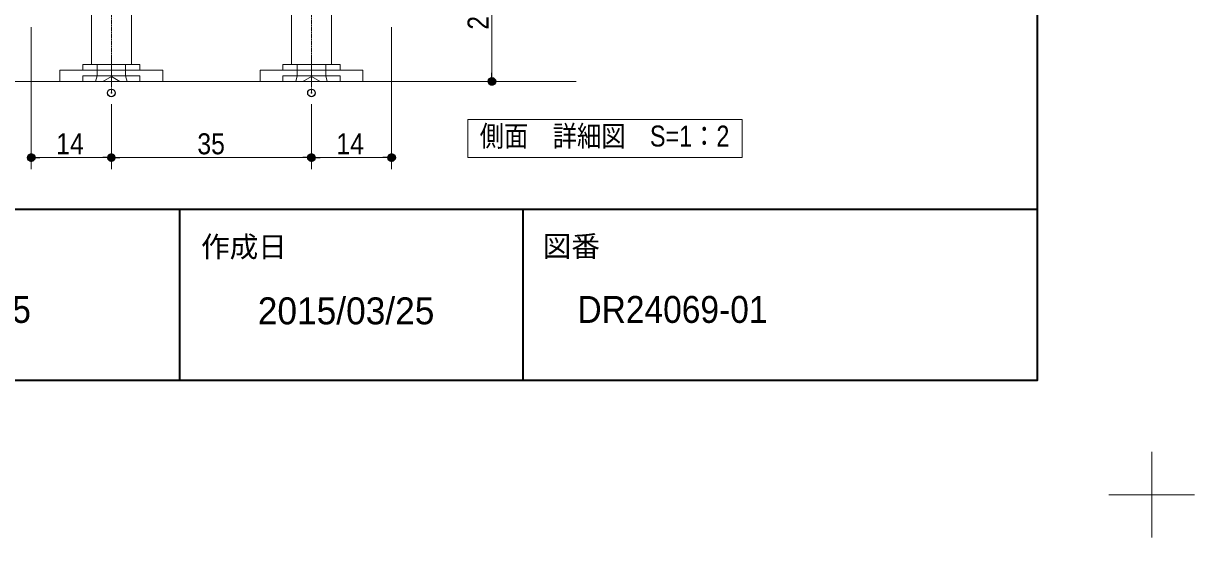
# Model space of a CAD drawing. Units: millimetres, scale not verified. Extents: x -4547 to 4547, y -2284 to 2284.
# Drawn here: x 330 to 1866, y -2284 to -1609 of the extents above; entities that cross this region are included whole.
import ezdxf
from ezdxf.enums import TextEntityAlignment as Align

# ---------------------------------------------------------------- set-up
doc = ezdxf.new("R2010")
doc.units = ezdxf.units.MM
doc.header["$LTSCALE"] = 20
doc.header["$PDMODE"] = 32
doc.header["$PDSIZE"] = 10
doc.linetypes.add('USER4', pattern=[9.172222, 5.997222, -1.058333, 1.058333, -1.058333])
for name, color, linetype, lineweight in [('0-0_1図面枠', 7, 'Continuous', 20), ('0-1_3一般', 7, 'Continuous', 15), ('0-2_2寸法-1', 7, 'Continuous', 15), ('0-3_0', 7, 'Continuous', 25)]:
    doc.layers.add(name, color=color, linetype=linetype, lineweight=lineweight)
doc.layers.add('0-4_Defpoints', color=7, linetype='Continuous')
doc.styles.add('ＭＳ Ｐゴシック', font='')
doc.styles.get('ＭＳ Ｐゴシック').set_extended_font_data('MS PGothic')

# ---------------------------------------------------------------- blocks, each defined once
blk = doc.blocks.new('グループ')
at = {"layer": '0-0_1図面枠', "lineweight": 15}
for p, q in [((63000, -43425), (63000, -45675)), ((64125, -44550), (61875, -44550))]:
    blk.add_line(p, q, dxfattribs=at)
blk = doc.blocks.new('グループ-2')
at = {"layer": '0-0_1図面枠', "lineweight": 35}
for p, q in [((-60000, -37050), (60000, -37050)), ((37500, -37050), (37500, -41550)), ((46500, -37050), (46500, -41550))]:
    blk.add_line(p, q, dxfattribs=at)
blk.add_lwpolyline([(-60000, 41550), (60000, 41550), (60000, -41550), (-60000, -41550)], close=True, dxfattribs=at)
blk = doc.blocks.new('図面枠')
at = {"layer": '0-0_1図面枠'}
for name in ['グループ', 'グループ-2']:
    blk.add_blockref(name, (0, 0), dxfattribs=at)
at = {"layer": '0-0_1図面枠', "style": 'ＭＳ Ｐゴシック'}
for s, p in [('作成日', (38062.5, -38477.4)), ('図番', (47024.9, -38463.2))]:
    blk.add_text(s, height=550.3, dxfattribs=at).set_placement(p, align=Align.BOTTOM_LEFT)
at = {"layer": '0-0_1図面枠', "style": 'ＭＳ Ｐゴシック', "width": 0.95}
blk.add_text('1 : 15', height=707.5, dxfattribs=at).set_placement((31400.2, -40249), align=Align.BOTTOM_LEFT)
blk = doc.blocks.new('グループ-49')
at = {"layer": '0-1_3一般', "linetype": 'USER4', "lineweight": 5}
for p, q in [((35710.5, -20697.1), (35710.5, -33996.3)), ((40960.5, -20697.1), (40960.5, -33996.3))]:
    blk.add_line(p, q, dxfattribs=at)
blk = doc.blocks.new('グループ-52')
at = {"layer": '0-1_3一般', "lineweight": 5}
for p, q in [((34998, -29796.3), (35073, -29721.3)), ((34998, -30696.3), (34998, -29796.3)), ((35073, -29721.3), (35110.5, -29721.3)), ((35110.5, -29721.3), (35385.5, -29721.3)), ((35110.5, -29871.3), (35110.5, -29721.3)), ((35410.5, -29871.3), (35373, -29646.3)), ((35710.5, -29732.9), (35560.5, -29646.3)), ((35710.5, -29571.3), (35710.5, -29496.3)), ((35860.5, -29646.3), (35710.5, -29732.9)), ((36048, -29646.3), (35860.5, -29646.3)), ((36010.5, -29871.3), (36048, -29646.3)), ((36310.5, -29721.3), (36348, -29721.3)), ((36310.5, -29871.3), (36310.5, -29721.3)), ((36423, -29796.3), (36348, -29721.3)), ((36423, -29796.3), (36423, -30696.3)), ((40248, -29796.3), (40323, -29721.3)), ((40248, -30696.3), (40248, -29796.3)), ((40323, -29721.3), (40360.5, -29721.3)), ((40810.5, -29646.3), (40623, -29646.3)), ((40660.5, -29871.3), (40623, -29646.3)), ((40635.5, -29721.3), (41285.5, -29721.3)), ((41110.5, -29646.3), (40810.5, -29646.3)), ((40960.5, -29571.3), (40960.5, -29496.3)), ((41298, -29646.3), (41110.5, -29646.3)), ((41260.5, -29871.3), (41298, -29646.3)), ((41285.5, -29721.3), (41560.5, -29721.3)), ((41673, -29796.3), (41598, -29721.3)), ((41673, -29796.3), (41673, -30696.3)), ((35110.5, -29871.3), (35395.5, -29871.3)), ((35395.5, -30621.3), (35395.5, -29871.3)), ((35395.5, -29871.3), (36025.5, -29871.3)), ((35410.5, -30621.3), (35410.5, -29871.3)), ((36010.5, -30621.3), (36010.5, -29871.3)), ((36025.5, -29871.3), (36310.5, -29871.3)), ((40660.5, -30621.3), (40660.5, -29871.3)), ((41260.5, -30621.3), (41260.5, -29871.3)), ((41275.5, -30621.3), (41275.5, -29871.3)), ((34848, -30246.3), (36573, -30246.3)), ((40098, -30246.3), (41823, -30246.3)), ((34998, -30696.3), (35073, -30771.3)), ((35110.5, -30621.3), (35110.5, -30771.3)), ((35110.5, -30621.3), (35395.5, -30621.3)), ((35185.5, -30621.3), (35185.5, -33246.3)), ((35185.5, -30621.3), (35410.5, -30621.3)), ((36010.5, -30621.3), (36235.5, -30621.3)), ((36025.5, -30621.3), (36310.5, -30621.3)), ((36235.5, -30621.3), (36235.5, -33246.3)), ((36310.5, -30621.3), (36310.5, -30771.3)), ((36423, -30696.3), (36348, -30771.3)), ((40248, -30696.3), (40323, -30771.3)), ((40435.5, -30621.3), (40660.5, -30621.3)), ((40435.5, -30621.3), (40435.5, -33246.3)), ((40645.5, -30621.3), (41275.5, -30621.3)), ((41260.5, -30621.3), (41485.5, -30621.3)), ((41275.5, -30621.3), (41560.5, -30621.3)), ((41485.5, -30621.3), (41485.5, -33246.3)), ((41673, -30696.3), (41598, -30771.3)), ((35110.5, -30771.3), (35073, -30771.3)), ((36310.5, -30771.3), (36235.5, -30771.3)), ((36348, -30771.3), (36310.5, -30771.3)), ((40435.5, -30771.3), (40360.5, -30771.3)), ((41485.5, -30771.3), (40435.5, -30771.3)), ((41598, -30771.3), (41560.5, -30771.3)), ((35710.5, -33621.3), (35710.5, -33096.3)), ((40960.5, -33621.3), (40960.5, -33096.3)), ((34360.5, -33696.3), (34360.5, -33396.3)), ((34360.5, -33396.3), (34636.4, -33396.3)), ((34636.4, -33396.3), (35335.5, -33396.3)), ((34960.5, -33246.3), (34960.5, -33396.3)), ((36460.5, -33246.3), (34960.5, -33246.3)), ((35335.5, -33246.3), (35185.5, -33246.3)), ((35335.5, -33246.3), (35335.5, -33546.3)), ((35335.5, -33546.3), (35335.5, -33246.3)), ((35335.5, -33396.3), (36085.5, -33396.3)), ((35710.5, -33246.3), (35710.5, -33846.3)), ((36085.5, -33546.3), (36085.5, -33246.3)), ((36235.5, -33246.3), (36085.5, -33246.3)), ((36085.5, -33246.3), (36085.5, -33546.3)), ((36085.5, -33396.3), (36784.5, -33396.3)), ((36460.5, -33396.3), (36460.5, -33246.3)), ((36784.5, -33396.3), (37060.5, -33396.3)), ((37060.5, -33696.3), (37060.5, -33396.3)), ((39610.5, -33396.3), (39886.4, -33396.3)), ((39610.5, -33696.3), (39610.5, -33396.3)), ((39886.4, -33396.3), (40585.5, -33396.3)), ((40585.5, -33246.3), (40435.5, -33246.3)), ((40585.5, -33546.3), (40585.5, -33246.3)), ((40585.5, -33246.3), (40585.5, -33546.3)), ((40585.5, -33396.3), (41335.5, -33396.3)), ((40960.5, -33246.3), (40960.5, -33846.3)), ((41335.5, -33246.3), (41335.5, -33546.3)), ((41485.5, -33246.3), (41335.5, -33246.3)), ((41335.5, -33546.3), (41335.5, -33246.3)), ((41335.5, -33396.3), (42034.5, -33396.3)), ((42034.5, -33396.3), (42310.5, -33396.3)), ((42310.5, -33696.3), (42310.5, -33396.3)), ((34636.4, -33696.3), (34360.5, -33696.3)), ((35260.5, -33696.3), (34636.4, -33696.3)), ((34960.5, -33546.3), (36460.5, -33546.3)), ((34960.5, -33696.3), (34960.5, -33546.3)), ((36160.5, -33696.3), (35260.5, -33696.3)), ((35335.5, -33546.3), (35298, -33696.3)), ((35298, -33696.3), (35485.5, -33696.3)), ((35335.5, -33696.3), (36085.5, -33696.3)), ((35710.5, -33566.4), (35485.5, -33696.3)), ((35485.5, -33696.3), (35935.5, -33696.3)), ((35935.5, -33696.3), (35710.5, -33566.4)), ((35935.5, -33696.3), (36123, -33696.3)), ((36123, -33696.3), (36085.5, -33546.3)), ((36784.5, -33696.3), (36160.5, -33696.3)), ((36460.5, -33546.3), (36460.5, -33696.3)), ((37060.5, -33696.3), (36784.5, -33696.3)), ((39886.4, -33696.3), (39610.5, -33696.3)), ((40510.5, -33696.3), (39886.4, -33696.3)), ((40585.5, -33546.3), (40548, -33696.3)), ((40548, -33696.3), (40735.5, -33696.3)), ((40585.5, -33696.3), (41335.5, -33696.3)), ((41373, -33696.3), (41335.5, -33546.3)), ((42310.5, -33696.3), (42034.5, -33696.3))]:
    blk.add_line(p, q, dxfattribs=at)
for points in [[(35860.5, -29646.3), (35560.5, -29646.3), (35373, -29646.3)], [(35385.5, -29721.3), (36035.5, -29721.3), (36310.5, -29721.3)], [(40360.5, -29871.3), (40360.5, -29721.3), (40635.5, -29721.3)], [(41110.5, -29646.3), (40960.5, -29732.9), (40810.5, -29646.3)], [(41560.5, -29871.3), (41560.5, -29721.3), (41598, -29721.3)], [(35395.5, -30621.3), (36025.5, -30621.3), (36025.5, -29871.3)], [(40360.5, -29871.3), (40645.5, -29871.3), (41275.5, -29871.3), (41560.5, -29871.3)], [(40360.5, -30621.3), (40645.5, -30621.3), (40645.5, -29871.3)], [(40360.5, -30621.3), (40360.5, -30771.3), (40323, -30771.3)], [(41560.5, -30621.3), (41560.5, -30771.3), (41485.5, -30771.3)], [(36235.5, -30771.3), (35185.5, -30771.3), (35110.5, -30771.3)], [(41710.5, -33396.3), (41710.5, -33246.3), (40210.5, -33246.3), (40210.5, -33396.3)], [(40210.5, -33696.3), (40210.5, -33546.3), (41710.5, -33546.3), (41710.5, -33696.3)], [(42034.5, -33696.3), (41410.5, -33696.3), (40510.5, -33696.3)], [(41185.5, -33696.3), (40960.5, -33566.4), (40735.5, -33696.3)], [(40735.5, -33696.3), (41185.5, -33696.3), (41373, -33696.3)]]:
    blk.add_lwpolyline(points, dxfattribs=at)
blk = doc.blocks.new('グループ-61')
at = {"layer": '0-1_3一般', "lineweight": 5}
for p, q in [((28585.5, -33696.3), (39085.5, -33696.3)), ((39085.5, -33696.3), (47905.5, -33696.3))]:
    blk.add_line(p, q, dxfattribs=at)
blk = doc.blocks.new('グループ-63')
at = {"layer": '0-1_3一般'}
for name in ['グループ-49', 'グループ-61', 'グループ-52']:
    blk.add_blockref(name, (0, 0), dxfattribs=at)
blk = doc.blocks.new('_Dot')
at = {"layer": '0-3_0'}
blk.add_line((-10, 0), (-20, 0), dxfattribs=at)
for points in [[(0, 0), (-10, 0), (-9.92, 1.25)], [(0, 0), (-9.92, -1.25), (-10, 0)], [(0, 0), (-9.92, 1.25), (-9.69, 2.49)], [(0, 0), (-9.69, -2.49), (-9.92, -1.25)], [(0, 0), (-9.69, 2.49), (-9.3, 3.68)], [(0, 0), (-9.3, -3.68), (-9.69, -2.49)], [(0, 0), (-9.3, 3.68), (-8.76, 4.82)], [(0, 0), (-8.76, -4.82), (-9.3, -3.68)], [(0, 0), (-8.76, 4.82), (-8.09, 5.88)], [(0, 0), (-8.09, -5.88), (-8.76, -4.82)], [(0, 0), (-8.09, 5.88), (-7.29, 6.85)], [(0, 0), (-7.29, -6.85), (-8.09, -5.88)], [(0, 0), (-7.29, 6.85), (-6.37, 7.71)], [(0, 0), (-6.37, -7.71), (-7.29, -6.85)], [(0, 0), (-6.37, 7.71), (-5.36, 8.44)], [(0, 0), (-5.36, -8.44), (-6.37, -7.71)], [(0, 0), (-5.36, 8.44), (-4.26, 9.05)], [(0, 0), (-4.26, -9.05), (-5.36, -8.44)], [(0, 0), (-4.26, 9.05), (-3.09, 9.51)], [(0, 0), (-3.09, -9.51), (-4.26, -9.05)], [(0, 0), (-3.09, 9.51), (-1.87, 9.82)], [(0, 0), (-1.87, -9.82), (-3.09, -9.51)], [(0, 0), (-1.87, 9.82), (-0.63, 9.98)], [(0, 0), (-0.63, -9.98), (-1.87, -9.82)], [(0, 0), (-0.63, 9.98), (0.63, 9.98)], [(0, 0), (0.63, -9.98), (-0.63, -9.98)], [(0, 0), (0.63, 9.98), (1.87, 9.82)], [(0, 0), (1.87, 9.82), (3.09, 9.51)], [(0, 0), (3.09, 9.51), (4.26, 9.05)], [(0, 0), (4.26, 9.05), (5.36, 8.44)], [(0, 0), (5.36, 8.44), (6.37, 7.71)], [(0, 0), (6.37, 7.71), (7.29, 6.85)], [(0, 0), (7.29, 6.85), (8.09, 5.88)], [(0, 0), (8.09, 5.88), (8.76, 4.82)], [(0, 0), (8.76, 4.82), (9.3, 3.68)], [(0, 0), (9.3, 3.68), (9.69, 2.49)], [(0, 0), (9.69, 2.49), (9.92, 1.25)], [(0, 0), (9.92, 1.25), (10, 0)], [(0, 0), (1.87, -9.82), (0.63, -9.98)], [(0, 0), (3.09, -9.51), (1.87, -9.82)], [(0, 0), (4.26, -9.05), (3.09, -9.51)], [(0, 0), (5.36, -8.44), (4.26, -9.05)], [(0, 0), (6.37, -7.71), (5.36, -8.44)], [(0, 0), (7.29, -6.85), (6.37, -7.71)], [(0, 0), (8.09, -5.88), (7.29, -6.85)], [(0, 0), (8.76, -4.82), (8.09, -5.88)], [(0, 0), (9.3, -3.68), (8.76, -4.82)], [(0, 0), (9.69, -2.49), (9.3, -3.68)], [(0, 0), (9.92, -1.25), (9.69, -2.49)], [(0, 0), (10, 0), (9.92, -1.25)]]:
    blk.add_solid(points, dxfattribs=at)
blk = doc.blocks.new('グループ-64')
at = {"layer": '0-0_1図面枠', "lineweight": 15}
blk.add_lwpolyline([(45060.5, -34696.3), (52260.5, -34696.3), (52260.5, -35696.3), (45060.5, -35696.3)], close=True, dxfattribs=at)
at = {"layer": '0-0_1図面枠', "style": 'ＭＳ Ｐゴシック', "width": 0.85}
blk.add_text('側面\u3000詳細図\u3000S=1：2', height=550.3, dxfattribs=at).set_placement((45372.1, -35570), align=Align.BOTTOM_LEFT)

msp = doc.modelspace()

# ---------------------------------------------------------------- linework, layer by layer
at = {"layer": '0-2_2寸法-1'}
for p, q in [((944.02, -1497.32), (944.02, -1673.56)), ((339.9, -1613.56), (339.9, -1799.81)), ((812.4, -1613.56), (812.4, -1799.81)), ((959.02, -1684.81), (959.22, -1684.81)), ((444.9, -1714.81), (444.9, -1799.81)), ((444.9, -1714.81), (444.9, -1799.81)), ((707.4, -1714.81), (707.4, -1799.81)), ((707.4, -1714.81), (707.4, -1799.81)), ((433.64, -1784.81), (351.15, -1784.81)), ((456.15, -1784.81), (696.14, -1784.81)), ((718.65, -1784.81), (801.14, -1784.81))]:
    msp.add_line(p, q, dxfattribs=at)
at = {"layer": '0-4_Defpoints'}
for p in [(944.02, -1684.81), (444.9, -1699.81), (707.4, -1699.81), (339.9, -1784.81), (707.4, -1784.81), (812.4, -1784.81)]:
    msp.add_point(p, dxfattribs=at)

# ---------------------------------------------------------------- block references
at = {"layer": '0-0_1図面枠', "xscale": 0.05, "yscale": 0.05}
for name in ['図面枠', 'グループ-64']:
    msp.add_blockref(name, (-1340.62, 0), dxfattribs=at)
at = {"layer": '0-1_3一般', "xscale": 0.05, "yscale": 0.05}
msp.add_blockref('グループ-63', (-1340.62, 0), dxfattribs=at)
at = {"layer": '0-2_2寸法-1', "xscale": 0.5627563, "yscale": 0.5627563}
for p, rotation in [((944.02, -1684.81), 270), ((339.9, -1784.81), 180), ((444.9, -1784.81), 180), ((707.4, -1784.81), 180)]:
    msp.add_blockref('_Dot', p, dxfattribs=dict(at, rotation=rotation))
for p in [(444.9, -1784.81), (707.4, -1784.81), (812.4, -1784.81)]:
    msp.add_blockref('_Dot', p, dxfattribs=at)

# ---------------------------------------------------------------- texts
at = {"layer": '0-0_1図面枠', "style": 'ＭＳ Ｐゴシック', "width": 0.95}
msp.add_text('DR24069-01', height=35.38, dxfattribs=at).set_placement((1056.21, -2012.45), align=Align.BOTTOM_LEFT)
at = {"layer": '0-0_1図面枠', "style": 'ＭＳ Ｐゴシック'}
msp.add_text('2015/03/25', height=35.38, dxfattribs=at).set_placement((636.96, -2014.31), align=Align.BOTTOM_LEFT)
at = {"layer": '0-2_2寸法-1', "style": 'ＭＳ Ｐゴシック', "width": 0.9}
msp.add_text('26.5', height=27.57, rotation=90, dxfattribs=at).set_placement((947.91, -1616.85), align=Align.BOTTOM_LEFT)
for s, p in [('14', (372.59, -1788.63)), ('35', (557.71, -1788.7)), ('14', (740.09, -1788.63))]:
    msp.add_text(s, height=27.57, dxfattribs=at).set_placement(p, align=Align.BOTTOM_LEFT)

doc.saveas('drawing.dxf')
